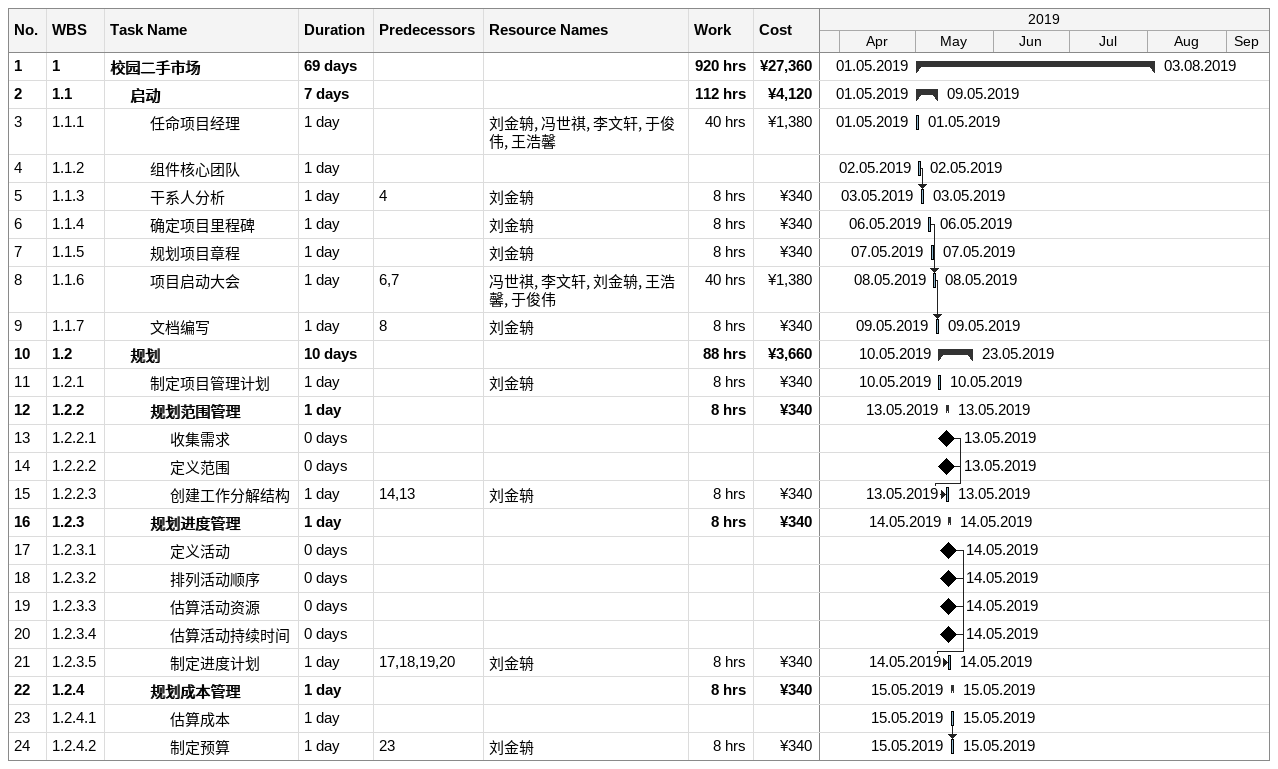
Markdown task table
| ID | WBS | Task | Duration | Start | Finish | Predecessors | Resources | Work (h) | Cost (¥) |
|---|---|---|---|---|---|---|---|---|---|
| 1 | 1 | **校园二手市场** | 69d | 2019-05-01 | 2019-08-03 |  |  | 920 | 27360 |
| 2 | 1.1 | **启动** | 7d | 2019-05-01 | 2019-05-09 |  |  | 112 | 4120 |
| 3 | 1.1.1 | 任命项目经理 | 1d | 2019-05-01 | 2019-05-01 |  | 刘金辀, 冯世祺, 李文轩, 于俊伟, 王浩馨 | 40 | 1380 |
| 4 | 1.1.2 | 组件核心团队 | 1d | 2019-05-02 | 2019-05-02 |  |  |  |  |
| 5 | 1.1.3 | 干系人分析 | 1d | 2019-05-03 | 2019-05-03 | 4 | 刘金辀 | 8 | 340 |
| 6 | 1.1.4 | 确定项目里程碑 | 1d | 2019-05-06 | 2019-05-06 |  | 刘金辀 | 8 | 340 |
| 7 | 1.1.5 | 规划项目章程 | 1d | 2019-05-07 | 2019-05-07 |  | 刘金辀 | 8 | 340 |
| 8 | 1.1.6 | 项目启动大会 | 1d | 2019-05-08 | 2019-05-08 | 6, 7 | 冯世祺, 李文轩, 刘金辀, 王浩馨, 于俊伟 | 40 | 1380 |
| 9 | 1.1.7 | 文档编写 | 1d | 2019-05-09 | 2019-05-09 | 8 | 刘金辀 | 8 | 340 |
| 10 | 1.2 | **规划** | 10d | 2019-05-10 | 2019-05-23 |  |  | 88 | 3660 |
| 11 | 1.2.1 | 制定项目管理计划 | 1d | 2019-05-10 | 2019-05-10 |  | 刘金辀 | 8 | 340 |
| 12 | 1.2.2 | **规划范围管理** | 1d | 2019-05-13 | 2019-05-13 |  |  | 8 | 340 |
| 13 | 1.2.2.1 | 收集需求 | 0d | 2019-05-13 | 2019-05-13 |  |  |  |  |
| 14 | 1.2.2.2 | 定义范围 | 0d | 2019-05-13 | 2019-05-13 |  |  |  |  |
| 15 | 1.2.2.3 | 创建工作分解结构 | 1d | 2019-05-13 | 2019-05-13 | 14, 13 | 刘金辀 | 8 | 340 |
| 16 | 1.2.3 | **规划进度管理** | 1d | 2019-05-14 | 2019-05-14 |  |  | 8 | 340 |
| 17 | 1.2.3.1 | 定义活动 | 0d | 2019-05-14 | 2019-05-14 |  |  |  |  |
| 18 | 1.2.3.2 | 排列活动顺序 | 0d | 2019-05-14 | 2019-05-14 |  |  |  |  |
| 19 | 1.2.3.3 | 估算活动资源 | 0d | 2019-05-14 | 2019-05-14 |  |  |  |  |
| 20 | 1.2.3.4 | 估算活动持续时间 | 0d | 2019-05-14 | 2019-05-14 |  |  |  |  |
| 21 | 1.2.3.5 | 制定进度计划 | 1d | 2019-05-14 | 2019-05-14 | 17, 18, 19, 20 | 刘金辀 | 8 | 340 |
| 22 | 1.2.4 | **规划成本管理** | 1d | 2019-05-15 | 2019-05-15 |  |  | 8 | 340 |
| 23 | 1.2.4.1 | 估算成本 | 1d | 2019-05-15 | 2019-05-15 |  |  |  |  |
| 24 | 1.2.4.2 | 制定预算 | 1d | 2019-05-15 | 2019-05-15 | 23 | 刘金辀 | 8 | 340 |
